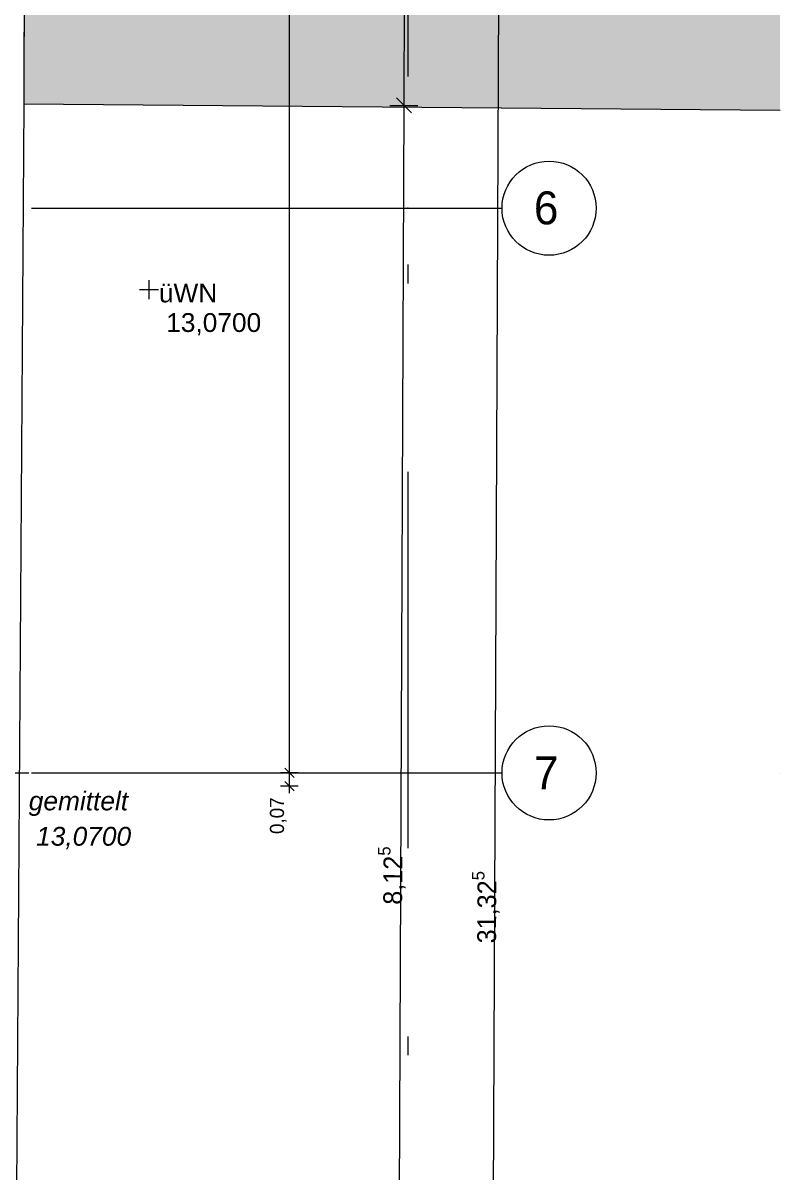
# Model space of a CAD drawing. Header units: metres. Extents: x -3 to 171, y -23 to 41.
# Drawn here: x 18.95 to 22.98, y -17.12 to -11.02 of the extents above; entities that cross this region are included whole.
import ezdxf

# ---------------------------------------------------------------- set-up
doc = ezdxf.new("R2010")
doc.units = ezdxf.units.M
doc.header["$MEASUREMENT"] = 0
doc.linetypes.add('Achse', pattern=[0.004, 0.002, -0.001, 0, -0.001])
doc.linetypes.add('Baufluchtlinie', pattern=[0.013, 0.008, -0.005])
for name, color, linetype in [('6._Dach PP STG1_1_000 Achsraster', 7, 'Continuous'), ('6._Dach PP STG1_1_725 Nachbarbebauung', 7, 'Continuous'), ('6._Dach PP STG1_1_840 Baulinien', 7, 'Continuous'), ('6._Dach PP STG1_1_910 Allgemein Lageplan Höhen', 7, 'Continuous'), ('6._Dach PP STG1_1_950 Polierplan Bemaßung', 7, 'Continuous'), ('6._Dach PP STG1_1_Neubau_840 Baulinien', 7, 'Continuous')]:
    doc.layers.add(name, color=color, linetype=linetype)
doc.styles.add('ERSTELLTER_STIL_1', font='arial.ttf')
doc.styles.add('ERSTELLTER_STIL_2', font='')
doc.styles.add('ERSTELLTER_STIL_3', font='arialbi.ttf')
doc.styles.get('ERSTELLTER_STIL_2').set_extended_font_data('Eurostile')
doc.linetypes.add('Grenze Grundstück', pattern='A,0,[1,415_260415_PP_VA_1_9 DD STG11.Shx,S=0.00031746,R=0,X=0,Y=0],-0.04,0', length=0.04)

msp = doc.modelspace()

# ---------------------------------------------------------------- hatches: boundary and pattern name
at = {"layer": '6._Dach PP STG1_1_725 Nachbarbebauung', "linetype": 'Continuous', "lineweight": 0, "true_color": 0x1f1f1f}
msp.add_hatch(color=250, dxfattribs=at).paths.add_polyline_path([(18.9876, -0.0005), (18.958, -11.4452), (22.9775, -11.4791), (22.9775, -0.0038)])

# ---------------------------------------------------------------- linework, layer by layer
at = {"layer": '6._Dach PP STG1_1_000 Achsraster', "color": 5, "linetype": 'Achse', "lineweight": 0, "ltscale": 1000}
for p, q in [((21, 3), (21, -22.5231)), ((-1.5, -12), (21, -12)), ((21, -12), (21.5, -12)), ((-1.5, -15), (21, -15)), ((21, -15), (21.5, -15))]:
    msp.add_line(p, q, dxfattribs=at)
at = {"layer": '6._Dach PP STG1_1_000 Achsraster', "color": 5, "linetype": 'Continuous', "lineweight": 0, "ltscale": 1000}
for centre in [(21.75, -12), (21.75, -15)]:
    msp.add_circle(centre, 0.25, dxfattribs=at)
at = {"layer": '6._Dach PP STG1_1_000 Achsraster', "color": 5, "linetype": 'Achse', "lineweight": 0, "ltscale": 1000}
for p in [(21, -12), (21, -12), (21, -15), (21, -15)]:
    msp.add_point(p, dxfattribs=at)
at = {"layer": '6._Dach PP STG1_1_725 Nachbarbebauung', "color": 8, "linetype": 'Continuous', "lineweight": 13, "ltscale": 1000, "flags": 128}
msp.add_lwpolyline([(22.9775, -0.0038), (18.9876, -0.0005), (18.958, -11.4452), (22.9775, -11.4791)], dxfattribs=at)
at = {"layer": '6._Dach PP STG1_1_840 Baulinien', "color": 76, "linetype": 'Grenze Grundstück', "lineweight": 13, "ltscale": 1000, "true_color": 0x3f7f02, "flags": 128}
msp.add_lwpolyline([(0.0612, -22.5231), (0.0564, -12.2031), (0, -0.0002), (18.985, -0.0012), (18.958, -11.4452), (18.9035, -19.5703), (18.8897, -22.5231)], dxfattribs=at)
at = {"layer": '6._Dach PP STG1_1_910 Allgemein Lageplan Höhen', "color": 7, "linetype": 'Continuous', "lineweight": 13, "ltscale": 1000}
for p, q in [((19.6241, -12.4825), (19.6241, -12.3825)), ((19.5741, -12.4325), (19.6741, -12.4325)), ((18.885, -15), (18.985, -15))]:
    msp.add_line(p, q, dxfattribs=at)
at = {"layer": '6._Dach PP STG1_1_950 Polierplan Bemaßung', "color": 1, "linetype": 'Continuous', "lineweight": 13, "ltscale": 1000, "true_color": 0xfb0106}
for p, q in [((21.029, -0.0103), (20.9782, -11.4541)), ((21.529, -0.0125), (21.4291, -22.5231)), ((21.0181, -11.4943), (20.9384, -11.4139)), ((20.9032, -11.4538), (21.0532, -11.4544)), ((20.9782, -11.4541), (20.9422, -19.5794))]:
    msp.add_line(p, q, dxfattribs=at)
at = {"layer": '6._Dach PP STG1_1_950 Polierplan Bemaßung', "color": 7, "linetype": 'Continuous', "lineweight": 13, "ltscale": 1000}
for p, q in [((20.3703, -15), (20.3703, -4.045)), ((20.4172, -15), (20.3234, -15)), ((20.3453, -14.975), (20.3953, -15.025)), ((20.3703, -15.07), (20.3703, -15)), ((20.4172, -15.07), (20.3234, -15.07)), ((20.3453, -15.045), (20.3953, -15.095)), ((20.3703, -15.1075), (20.3703, -15.07))]:
    msp.add_line(p, q, dxfattribs=at)
at = {"layer": '6._Dach PP STG1_1_Neubau_840 Baulinien', "color": 1, "linetype": 'Baufluchtlinie', "lineweight": 25, "ltscale": 1000, "true_color": 0xfb0106, "flags": 128}
msp.add_lwpolyline([(-3.0225, -14.9829), (0, -15), (18.9876, -15.0005), (22.9775, -15.0038)], dxfattribs=at)

# ---------------------------------------------------------------- texts
at = {"layer": '6._Dach PP STG1_1_000 Achsraster', "color": 5, "linetype": 'Continuous', "lineweight": 0, "char_height": 0.175, "attachment_point": 1, "style": 'ERSTELLTER_STIL_2'}
for s, insert in [('\\A1;{\\pql;\\pt0;\\fEurostile|b0|i0|c0|p0;\\W1.000000;6}', (21.6695, -11.9107)), ('\\A1;{\\pql;\\pt0;\\fEurostile|b0|i0|c0|p0;\\W1.000000;7}', (21.6695, -14.9125))]:
    msp.add_mtext(s, dxfattribs=dict(at, insert=insert))
at = {"layer": '6._Dach PP STG1_1_910 Allgemein Lageplan Höhen', "color": 7, "linetype": 'Continuous', "lineweight": 13, "char_height": 0.1, "attachment_point": 1}
for s, insert, style in [('\\A1;{\\pql;\\fArial|b0|i0|c0|p0;\\W1.000000;üWN}', (19.6764, -12.4004), 'ERSTELLTER_STIL_1'), ('\\A1;{\\pql;\\fArial|b0|i0|c0|p0;\\W1.000000; 13,0700}', (19.6764, -12.5575), 'ERSTELLTER_STIL_1'), ('\\A1;{\\pql;\\fArial Italic|b0|i0|c0|p0;\\W1.000000;gemittelt}', (18.985, -15.0989), 'ERSTELLTER_STIL_3'), ('\\A1;{\\pql;\\fArial Italic|b0|i0|c0|p0;\\W1.000000; 13,0700}', (18.985, -15.2867), 'ERSTELLTER_STIL_3')]:
    msp.add_mtext(s, dxfattribs=dict(at, insert=insert, style=style))
at = {"layer": '6._Dach PP STG1_1_950 Polierplan Bemaßung', "color": 7, "linetype": 'Continuous', "lineweight": 13, "insert": (20.3553, -15.3248), "char_height": 0.075, "width": 0.22978, "attachment_point": 7, "rotation": 90, "style": 'ERSTELLTER_STIL_2'}
msp.add_mtext('\\A1;{\\pql;\\fEurostile|b0|i0|c0|p0;\\W1.000000;0,07}', dxfattribs=at)
at = {"layer": '6._Dach PP STG1_1_950 Polierplan Bemaßung', "color": 1, "linetype": 'Continuous', "lineweight": 13, "true_color": 0xfb0106, "char_height": 0.1, "attachment_point": 7, "rotation": 89.74578, "style": 'ERSTELLTER_STIL_2'}
for s, insert in [('\\A1;{\\pql;\\fEurostile|b0|i0|c0|p0;\\W1.000000;8,12\\fEurostile|b0|i0|c0|p0;\\W1.000000;\\A1{\\H.66x;\\S5^  ;}}', (20.9984, -15.7005)), ('\\A1;{\\pql;\\fEurostile|b0|i0|c0|p0;\\W1.000000;31,32\\fEurostile|b0|i0|c0|p0;\\W1.000000;\\A1{\\H.66x;\\S5^  ;}}', (21.4975, -15.9057))]:
    msp.add_mtext(s, dxfattribs=dict(at, insert=insert))

doc.saveas('drawing.dxf')
